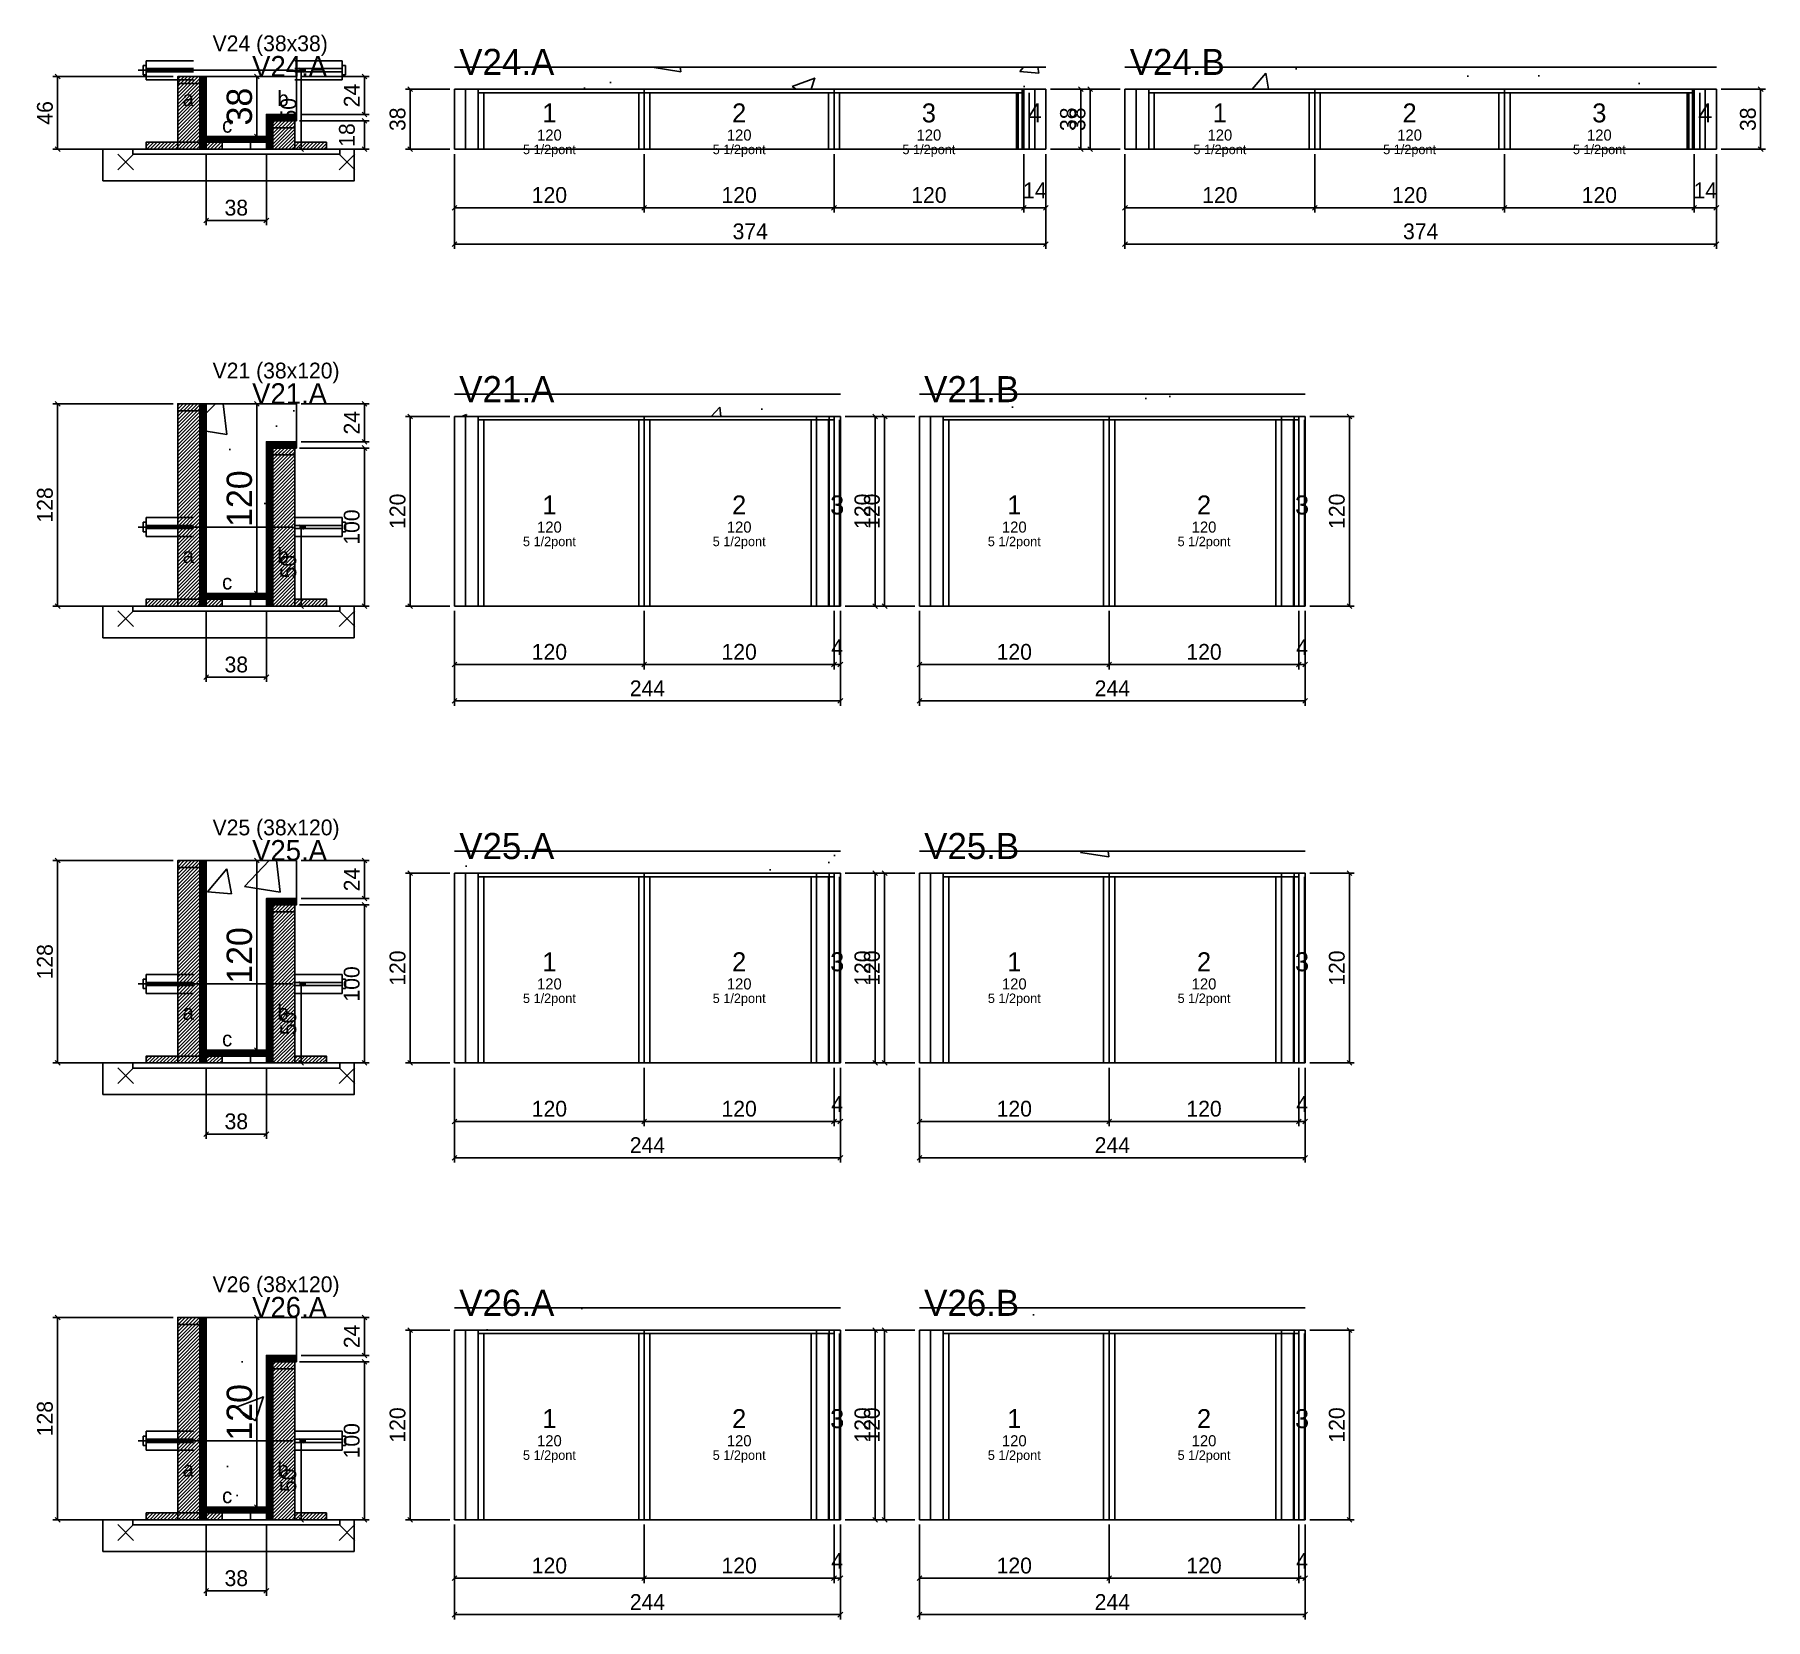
# Model space of a CAD drawing. Extents: x -69 to 3070, y -7854 to 1250.
# Drawn here: x -69 to 1026, y -5539 to -4536 of the extents above; entities that cross this region are included whole.
import ezdxf
from ezdxf.enums import TextEntityAlignment as Align

# ---------------------------------------------------------------- set-up
doc = ezdxf.new("R2010")
doc.units = 0
for name, color, linetype in [('5', 5, 'Continuous'), ('barrote', 126, 'Continuous'), ('CONCRETO', 251, 'Continuous'), ('COTA', 241, 'Continuous'), ('Cota Seção (2x)', 241, 'Continuous'), ('detalhes', 7, 'Continuous'), ('Hachura', 251, 'Continuous'), ('Madeira', 126, 'Continuous'), ('NOMENCLATURA', 7, 'Continuous'), ('Painéis', 200, 'Continuous'), ('presilha', 224, 'Continuous'), ('SARR_2.2x7', 40, 'Continuous'), ('SARR_3.5x7', 81, 'Continuous'), ('SCO-LAJ', 224, 'Continuous'), ('TENSOR', 224, 'Continuous'), ('texto', 7, 'Continuous'), ('Texto Seção', 7, 'Continuous')]:
    doc.layers.add(name, color=color, linetype=linetype)
doc.dimstyles.new('PAINEL', dxfattribs={"dimtxt": 10, "dimasz": 3, "dimexe": 3, "dimexo": 3, "dimgap": 3, "dimtad": 1, "dimblk": 'OBLIQUE', "dimblk1": 'OBLIQUE', "dimcen": 2.5, "dimclrd": 4, "dimclre": 4, "dimclrt": 240, "dimazin": 3, "dimtfac": 1, "dimtmove": 0, "dimatfit": 3})
doc.dimstyles.new('SECAO2X', dxfattribs={"dimtxt": 16, "dimasz": 3, "dimexe": 3, "dimexo": 3, "dimgap": 3, "dimtad": 1, "dimblk": 'OBLIQUE', "dimblk1": 'OBLIQUE', "dimcen": 2.5, "dimclrd": 4, "dimclre": 4, "dimclrt": 240, "dimazin": 3, "dimtfac": 1, "dimtmove": 0, "dimatfit": 3})

# ---------------------------------------------------------------- blocks, each defined once
blk = doc.blocks.new('_OBLIQUE')
at = {"color": 0, "linetype": 'BYBLOCK'}
blk.add_line((-0.5, -0.5), (0.5, 0.5), dxfattribs=at)

msp = doc.modelspace()

# ---------------------------------------------------------------- hatches: boundary and pattern name
at = {"layer": 'Hachura'}
h = msp.add_hatch(dxfattribs=at)
h.set_pattern_fill('ANSI31', scale=0.5)
h.paths.add_polyline_path([(22, -4609), (36, -4609), (36, -4563), (22, -4563)])
h = msp.add_hatch(dxfattribs=at)
h.set_pattern_fill('ANSI31', scale=0.5)
h.paths.add_polyline_path([(22, -4567.4), (36, -4567.4), (36, -4563), (22, -4563)])
h = msp.add_hatch(dxfattribs=at)
h.set_pattern_fill('SOLID')
h.paths.add_polyline_path([(36, -4609), (40, -4609), (40, -4563), (36, -4563)])
h = msp.add_hatch(dxfattribs=at)
h.set_pattern_fill('AR-CONC')
h.paths.add_polyline_path([(40, -4601), (40, -4563), (97, -4563), (97, -4587), (78, -4587), (78, -4601)])
h = msp.add_hatch(dxfattribs=at)
h.set_pattern_fill('AR-CONC', scale=0.8)
h.paths.add_polyline_path([(197, -4571), (571, -4571), (571, -4557), (197, -4557)])
h = msp.add_hatch(dxfattribs=at)
h.set_pattern_fill('AR-CONC', scale=0.8)
h.paths.add_polyline_path([(621, -4571), (995, -4571), (995, -4557), (621, -4557)])
h = msp.add_hatch(dxfattribs=at)
h.set_pattern_fill('SOLID')
h.paths.add_polyline_path([(78, -4591), (97, -4591), (97, -4587), (78, -4587)])
h = msp.add_hatch(dxfattribs=at)
h.set_pattern_fill('SOLID')
h.paths.add_polyline_path([(78, -4609), (82, -4609), (82, -4591), (78, -4591)])
h = msp.add_hatch(dxfattribs=at)
h.set_pattern_fill('ANSI31', scale=0.5)
h.paths.add_polyline_path([(82, -4609), (96, -4609), (96, -4591), (82, -4591)])
h = msp.add_hatch(dxfattribs=at)
h.set_pattern_fill('ANSI31', scale=0.5)
h.paths.add_polyline_path([(82, -4595.4), (96, -4595.4), (96, -4591), (82, -4591)])
h = msp.add_hatch(dxfattribs=at)
h.set_pattern_fill('ANSI31', scale=0.5)
h.paths.add_polyline_path([(2, -4609), (22, -4609), (22, -4604.6), (2, -4604.6)])
h = msp.add_hatch(dxfattribs=at)
h.set_pattern_fill('SOLID')
h.paths.add_polyline_path([(40, -4604.6), (78, -4604.6), (78, -4601), (40, -4601)])
h = msp.add_hatch(dxfattribs=at)
h.set_pattern_fill('ANSI31', scale=0.5)
h.paths.add_polyline_path([(40, -4609), (50, -4609), (50, -4604.6), (40, -4604.6)])
h = msp.add_hatch(dxfattribs=at)
h.set_pattern_fill('ANSI31', scale=0.5)
h.paths.add_polyline_path([(96, -4609), (116, -4609), (116, -4604.6), (96, -4604.6)])
h = msp.add_hatch(dxfattribs=at)
h.set_pattern_fill('ANSI31', scale=0.5)
h.paths.add_polyline_path([(22, -4898), (36, -4898), (36, -4770), (22, -4770)])
h = msp.add_hatch(dxfattribs=at)
h.set_pattern_fill('ANSI31', scale=0.5)
h.paths.add_polyline_path([(22, -4774.4), (36, -4774.4), (36, -4770), (22, -4770)])
h = msp.add_hatch(dxfattribs=at)
h.set_pattern_fill('SOLID')
h.paths.add_polyline_path([(36, -4898), (40, -4898), (40, -4770), (36, -4770)])
h = msp.add_hatch(dxfattribs=at)
h.set_pattern_fill('AR-CONC')
h.paths.add_polyline_path([(40, -4890), (40, -4770), (97, -4770), (97, -4794), (78, -4794), (78, -4890)])
h = msp.add_hatch(dxfattribs=at)
h.set_pattern_fill('AR-CONC', scale=0.8)
h.paths.add_polyline_path([(197, -4778), (441, -4778), (441, -4764), (197, -4764)])
h = msp.add_hatch(dxfattribs=at)
h.set_pattern_fill('AR-CONC', scale=0.8)
h.paths.add_polyline_path([(491, -4778), (735, -4778), (735, -4764), (491, -4764)])
h = msp.add_hatch(dxfattribs=at)
h.set_pattern_fill('SOLID')
h.paths.add_polyline_path([(78, -4798), (97, -4798), (97, -4794), (78, -4794)])
h = msp.add_hatch(dxfattribs=at)
h.set_pattern_fill('SOLID')
h.paths.add_polyline_path([(78, -4898), (82, -4898), (82, -4798), (78, -4798)])
h = msp.add_hatch(dxfattribs=at)
h.set_pattern_fill('ANSI31', scale=0.5)
h.paths.add_polyline_path([(82, -4898), (96, -4898), (96, -4798), (82, -4798)])
h = msp.add_hatch(dxfattribs=at)
h.set_pattern_fill('ANSI31', scale=0.5)
h.paths.add_polyline_path([(82, -4802.4), (96, -4802.4), (96, -4798), (82, -4798)])
h = msp.add_hatch(dxfattribs=at)
h.set_pattern_fill('SOLID')
h.paths.add_polyline_path([(40, -4893.6), (78, -4893.6), (78, -4890), (40, -4890)])
h = msp.add_hatch(dxfattribs=at)
h.set_pattern_fill('ANSI31', scale=0.5)
h.paths.add_polyline_path([(2, -4898), (22, -4898), (22, -4893.6), (2, -4893.6)])
h = msp.add_hatch(dxfattribs=at)
h.set_pattern_fill('ANSI31', scale=0.5)
h.paths.add_polyline_path([(40, -4898), (50, -4898), (50, -4893.6), (40, -4893.6)])
h = msp.add_hatch(dxfattribs=at)
h.set_pattern_fill('ANSI31', scale=0.5)
h.paths.add_polyline_path([(96, -4898), (116, -4898), (116, -4893.6), (96, -4893.6)])
h = msp.add_hatch(dxfattribs=at)
h.set_pattern_fill('AR-CONC', scale=0.8)
h.paths.add_polyline_path([(197, -5067), (441, -5067), (441, -5053), (197, -5053)])
h = msp.add_hatch(dxfattribs=at)
h.set_pattern_fill('AR-CONC', scale=0.8)
h.paths.add_polyline_path([(491, -5067), (735, -5067), (735, -5053), (491, -5053)])
h = msp.add_hatch(dxfattribs=at)
h.set_pattern_fill('ANSI31', scale=0.5)
h.paths.add_polyline_path([(22, -5187), (36, -5187), (36, -5059), (22, -5059)])
h = msp.add_hatch(dxfattribs=at)
h.set_pattern_fill('ANSI31', scale=0.5)
h.paths.add_polyline_path([(22, -5063.4), (36, -5063.4), (36, -5059), (22, -5059)])
h = msp.add_hatch(dxfattribs=at)
h.set_pattern_fill('SOLID')
h.paths.add_polyline_path([(36, -5187), (40, -5187), (40, -5059), (36, -5059)])
h = msp.add_hatch(dxfattribs=at)
h.set_pattern_fill('AR-CONC')
h.paths.add_polyline_path([(40, -5179), (40, -5059), (97, -5059), (97, -5083), (78, -5083), (78, -5179)])
h = msp.add_hatch(dxfattribs=at)
h.set_pattern_fill('SOLID')
h.paths.add_polyline_path([(78, -5087), (97, -5087), (97, -5083), (78, -5083)])
h = msp.add_hatch(dxfattribs=at)
h.set_pattern_fill('SOLID')
h.paths.add_polyline_path([(78, -5187), (82, -5187), (82, -5087), (78, -5087)])
h = msp.add_hatch(dxfattribs=at)
h.set_pattern_fill('ANSI31', scale=0.5)
h.paths.add_polyline_path([(82, -5187), (96, -5187), (96, -5087), (82, -5087)])
h = msp.add_hatch(dxfattribs=at)
h.set_pattern_fill('ANSI31', scale=0.5)
h.paths.add_polyline_path([(82, -5091.4), (96, -5091.4), (96, -5087), (82, -5087)])
h = msp.add_hatch(dxfattribs=at)
h.set_pattern_fill('ANSI31', scale=0.5)
h.paths.add_polyline_path([(2, -5187), (22, -5187), (22, -5182.6), (2, -5182.6)])
h = msp.add_hatch(dxfattribs=at)
h.set_pattern_fill('SOLID')
h.paths.add_polyline_path([(40, -5182.6), (78, -5182.6), (78, -5179), (40, -5179)])
h = msp.add_hatch(dxfattribs=at)
h.set_pattern_fill('ANSI31', scale=0.5)
h.paths.add_polyline_path([(40, -5187), (50, -5187), (50, -5182.6), (40, -5182.6)])
h = msp.add_hatch(dxfattribs=at)
h.set_pattern_fill('ANSI31', scale=0.5)
h.paths.add_polyline_path([(96, -5187), (116, -5187), (116, -5182.6), (96, -5182.6)])
h = msp.add_hatch(dxfattribs=at)
h.set_pattern_fill('ANSI31', scale=0.5)
h.paths.add_polyline_path([(22, -5476), (36, -5476), (36, -5348), (22, -5348)])
h = msp.add_hatch(dxfattribs=at)
h.set_pattern_fill('ANSI31', scale=0.5)
h.paths.add_polyline_path([(22, -5352.4), (36, -5352.4), (36, -5348), (22, -5348)])
h = msp.add_hatch(dxfattribs=at)
h.set_pattern_fill('SOLID')
h.paths.add_polyline_path([(36, -5476), (40, -5476), (40, -5348), (36, -5348)])
h = msp.add_hatch(dxfattribs=at)
h.set_pattern_fill('AR-CONC')
h.paths.add_polyline_path([(40, -5468), (40, -5348), (97, -5348), (97, -5372), (78, -5372), (78, -5468)])
h = msp.add_hatch(dxfattribs=at)
h.set_pattern_fill('AR-CONC', scale=0.8)
h.paths.add_polyline_path([(197, -5356), (441, -5356), (441, -5342), (197, -5342)])
h = msp.add_hatch(dxfattribs=at)
h.set_pattern_fill('AR-CONC', scale=0.8)
h.paths.add_polyline_path([(491, -5356), (735, -5356), (735, -5342), (491, -5342)])
h = msp.add_hatch(dxfattribs=at)
h.set_pattern_fill('SOLID')
h.paths.add_polyline_path([(78, -5376), (97, -5376), (97, -5372), (78, -5372)])
h = msp.add_hatch(dxfattribs=at)
h.set_pattern_fill('SOLID')
h.paths.add_polyline_path([(78, -5476), (82, -5476), (82, -5376), (78, -5376)])
h = msp.add_hatch(dxfattribs=at)
h.set_pattern_fill('ANSI31', scale=0.5)
h.paths.add_polyline_path([(82, -5476), (96, -5476), (96, -5376), (82, -5376)])
h = msp.add_hatch(dxfattribs=at)
h.set_pattern_fill('ANSI31', scale=0.5)
h.paths.add_polyline_path([(82, -5380.4), (96, -5380.4), (96, -5376), (82, -5376)])
h = msp.add_hatch(dxfattribs=at)
h.set_pattern_fill('ANSI31', scale=0.5)
h.paths.add_polyline_path([(2, -5476), (22, -5476), (22, -5471.6), (2, -5471.6)])
h = msp.add_hatch(dxfattribs=at)
h.set_pattern_fill('SOLID')
h.paths.add_polyline_path([(40, -5471.6), (78, -5471.6), (78, -5468), (40, -5468)])
h = msp.add_hatch(dxfattribs=at)
h.set_pattern_fill('ANSI31', scale=0.5)
h.paths.add_polyline_path([(40, -5476), (50, -5476), (50, -5471.6), (40, -5471.6)])
h = msp.add_hatch(dxfattribs=at)
h.set_pattern_fill('ANSI31', scale=0.5)
h.paths.add_polyline_path([(96, -5476), (116, -5476), (116, -5471.6), (96, -5471.6)])

# ---------------------------------------------------------------- linework, layer by layer
for p, q in [((2, -4553), (32, -4553)), ((2, -4553), (2, -4565)), ((96, -4553), (126, -4553)), ((126, -4553), (126, -4565)), ((0, -4556), (0, -4562)), ((2, -4556), (0, -4556)), ((2, -4562), (0, -4562)), ((2, -4558), (32, -4558)), ((2, -4560), (32, -4560)), ((96, -4558), (126, -4558)), ((96, -4560), (126, -4560)), ((126, -4556), (128, -4556)), ((126, -4562), (128, -4562)), ((128, -4556), (128, -4562)), ((2, -4565), (32, -4565)), ((96, -4565), (126, -4565)), ((0, -4845), (0, -4851)), ((2, -4845), (0, -4845)), ((2, -4842), (32, -4842)), ((2, -4842), (2, -4854)), ((2, -4847), (32, -4847)), ((96, -4842), (126, -4842)), ((96, -4847), (126, -4847)), ((126, -4842), (126, -4854)), ((126, -4845), (128, -4845)), ((128, -4845), (128, -4851)), ((2, -4851), (0, -4851)), ((2, -4849), (32, -4849)), ((2, -4854), (32, -4854)), ((96, -4849), (126, -4849)), ((96, -4854), (126, -4854)), ((126, -4851), (128, -4851)), ((2, -5131), (32, -5131)), ((2, -5131), (2, -5143)), ((96, -5131), (126, -5131)), ((126, -5131), (126, -5143)), ((0, -5134), (0, -5140)), ((2, -5134), (0, -5134)), ((2, -5140), (0, -5140)), ((2, -5136), (32, -5136)), ((2, -5138), (32, -5138)), ((2, -5143), (32, -5143)), ((96, -5136), (126, -5136)), ((96, -5138), (126, -5138)), ((96, -5143), (126, -5143)), ((126, -5134), (128, -5134)), ((126, -5140), (128, -5140)), ((128, -5134), (128, -5140)), ((0, -5423), (0, -5429)), ((2, -5423), (0, -5423)), ((2, -5429), (0, -5429)), ((2, -5420), (32, -5420)), ((2, -5420), (2, -5432)), ((2, -5425), (32, -5425)), ((2, -5427), (32, -5427)), ((96, -5420), (126, -5420)), ((96, -5425), (126, -5425)), ((96, -5427), (126, -5427)), ((126, -5420), (126, -5432)), ((126, -5423), (128, -5423)), ((126, -5429), (128, -5429)), ((128, -5423), (128, -5429)), ((2, -5432), (32, -5432)), ((96, -5432), (126, -5432))]:
    msp.add_line(p, q)
at = {"layer": 'barrote'}
for points in [[(-25.5, -4629), (133.5, -4629), (133.5, -4609), (-25.5, -4609)], [(-25.5, -4918), (133.5, -4918), (133.5, -4898), (-25.5, -4898)], [(-25.5, -5207), (133.5, -5207), (133.5, -5187), (-25.5, -5187)], [(-25.5, -5496), (133.5, -5496), (133.5, -5476), (-25.5, -5476)]]:
    msp.add_lwpolyline(points, close=True, dxfattribs=at)
at = {"layer": 'CONCRETO'}
for p, q in [((197, -4557), (571, -4557)), ((621, -4557), (995, -4557)), ((197, -4764), (441, -4764)), ((491, -4764), (735, -4764)), ((197, -5053), (441, -5053)), ((491, -5053), (735, -5053)), ((197, -5342), (441, -5342)), ((491, -5342), (735, -5342))]:
    msp.add_line(p, q, dxfattribs=at)
for points in [[(40, -4601), (40, -4563), (97, -4563), (97, -4587), (78, -4587), (78, -4601)], [(40, -4890), (40, -4770), (97, -4770), (97, -4794), (78, -4794), (78, -4890)], [(40, -5179), (40, -5059), (97, -5059), (97, -5083), (78, -5083), (78, -5179)], [(40, -5468), (40, -5348), (97, -5348), (97, -5372), (78, -5372), (78, -5468)]]:
    msp.add_lwpolyline(points, close=True, dxfattribs=at)
at = {"layer": 'Madeira'}
for points in [[(22, -4609), (36, -4609), (36, -4563), (22, -4563)], [(22, -4567.4), (36, -4567.4), (36, -4563), (22, -4563)], [(82, -4609), (96, -4609), (96, -4591), (82, -4591)], [(82, -4595.4), (96, -4595.4), (96, -4591), (82, -4591)], [(2, -4609), (22, -4609), (22, -4604.6), (2, -4604.6)], [(22, -4609), (36, -4609), (36, -4604.6), (22, -4604.6)], [(40, -4609), (50, -4609), (50, -4604.6), (40, -4604.6)], [(68, -4609), (78, -4609), (78, -4604.6), (68, -4604.6)], [(96, -4609), (116, -4609), (116, -4604.6), (96, -4604.6)], [(22, -4898), (36, -4898), (36, -4770), (22, -4770)], [(22, -4774.4), (36, -4774.4), (36, -4770), (22, -4770)], [(82, -4898), (96, -4898), (96, -4798), (82, -4798)], [(82, -4802.4), (96, -4802.4), (96, -4798), (82, -4798)], [(2, -4898), (22, -4898), (22, -4893.6), (2, -4893.6)], [(22, -4898), (36, -4898), (36, -4893.6), (22, -4893.6)], [(40, -4898), (50, -4898), (50, -4893.6), (40, -4893.6)], [(68, -4898), (78, -4898), (78, -4893.6), (68, -4893.6)], [(96, -4898), (116, -4898), (116, -4893.6), (96, -4893.6)], [(22, -5187), (36, -5187), (36, -5059), (22, -5059)], [(22, -5063.4), (36, -5063.4), (36, -5059), (22, -5059)], [(82, -5187), (96, -5187), (96, -5087), (82, -5087)], [(82, -5091.4), (96, -5091.4), (96, -5087), (82, -5087)], [(2, -5187), (22, -5187), (22, -5182.6), (2, -5182.6)], [(22, -5187), (36, -5187), (36, -5182.6), (22, -5182.6)], [(40, -5187), (50, -5187), (50, -5182.6), (40, -5182.6)], [(68, -5187), (78, -5187), (78, -5182.6), (68, -5182.6)], [(96, -5187), (116, -5187), (116, -5182.6), (96, -5182.6)], [(22, -5476), (36, -5476), (36, -5348), (22, -5348)], [(22, -5352.4), (36, -5352.4), (36, -5348), (22, -5348)], [(82, -5476), (96, -5476), (96, -5376), (82, -5376)], [(82, -5380.4), (96, -5380.4), (96, -5376), (82, -5376)], [(2, -5476), (22, -5476), (22, -5471.6), (2, -5471.6)], [(22, -5476), (36, -5476), (36, -5471.6), (22, -5471.6)], [(40, -5476), (50, -5476), (50, -5471.6), (40, -5471.6)], [(68, -5476), (78, -5476), (78, -5471.6), (68, -5471.6)], [(96, -5476), (116, -5476), (116, -5471.6), (96, -5471.6)]]:
    msp.add_lwpolyline(points, close=True, dxfattribs=at)
at = {"layer": 'Painéis'}
for p, q in [((197, -4571), (571, -4571)), ((197, -4571), (317, -4571)), ((197, -4609), (197, -4571)), ((317, -4609), (317, -4571)), ((317, -4571), (437, -4571)), ((317, -4609), (317, -4571)), ((437, -4609), (437, -4571)), ((437, -4571), (557, -4571)), ((437, -4609), (437, -4571)), ((557, -4609), (557, -4571)), ((557, -4571), (571, -4571)), ((557, -4609), (557, -4571)), ((571, -4609), (571, -4571)), ((621, -4571), (995, -4571)), ((621, -4571), (741, -4571)), ((621, -4609), (621, -4571)), ((741, -4609), (741, -4571)), ((741, -4571), (861, -4571)), ((741, -4609), (741, -4571)), ((861, -4609), (861, -4571)), ((861, -4571), (981, -4571)), ((861, -4609), (861, -4571)), ((981, -4609), (981, -4571)), ((981, -4571), (995, -4571)), ((981, -4609), (981, -4571)), ((995, -4609), (995, -4571)), ((197, -4609), (571, -4609)), ((197, -4609), (317, -4609)), ((317, -4609), (437, -4609)), ((437, -4609), (557, -4609)), ((557, -4609), (571, -4609)), ((621, -4609), (995, -4609)), ((621, -4609), (741, -4609)), ((741, -4609), (861, -4609)), ((861, -4609), (981, -4609)), ((981, -4609), (995, -4609)), ((197, -4778), (441, -4778)), ((197, -4778), (317, -4778)), ((197, -4898), (197, -4778)), ((317, -4898), (317, -4778)), ((317, -4778), (437, -4778)), ((317, -4898), (317, -4778)), ((437, -4898), (437, -4778)), ((437, -4778), (441, -4778)), ((437, -4898), (437, -4778)), ((441, -4898), (441, -4778)), ((491, -4778), (735, -4778)), ((491, -4778), (611, -4778)), ((491, -4898), (491, -4778)), ((611, -4898), (611, -4778)), ((611, -4778), (731, -4778)), ((611, -4898), (611, -4778)), ((731, -4898), (731, -4778)), ((731, -4778), (735, -4778)), ((731, -4898), (731, -4778)), ((735, -4898), (735, -4778)), ((197, -4898), (441, -4898)), ((197, -4898), (317, -4898)), ((317, -4898), (437, -4898)), ((437, -4898), (441, -4898)), ((491, -4898), (735, -4898)), ((491, -4898), (611, -4898)), ((611, -4898), (731, -4898)), ((731, -4898), (735, -4898)), ((197, -5067), (441, -5067)), ((197, -5067), (317, -5067)), ((197, -5187), (197, -5067)), ((317, -5187), (317, -5067)), ((317, -5067), (437, -5067)), ((317, -5187), (317, -5067)), ((437, -5187), (437, -5067)), ((437, -5067), (441, -5067)), ((437, -5187), (437, -5067)), ((441, -5187), (441, -5067)), ((491, -5067), (735, -5067)), ((491, -5067), (611, -5067)), ((491, -5187), (491, -5067)), ((611, -5187), (611, -5067)), ((611, -5067), (731, -5067)), ((611, -5187), (611, -5067)), ((731, -5187), (731, -5067)), ((731, -5067), (735, -5067)), ((731, -5187), (731, -5067)), ((735, -5187), (735, -5067)), ((197, -5187), (441, -5187)), ((197, -5187), (317, -5187)), ((317, -5187), (437, -5187)), ((437, -5187), (441, -5187)), ((491, -5187), (735, -5187)), ((491, -5187), (611, -5187)), ((611, -5187), (731, -5187)), ((731, -5187), (735, -5187)), ((197, -5356), (441, -5356)), ((197, -5356), (317, -5356)), ((197, -5476), (197, -5356)), ((317, -5476), (317, -5356)), ((317, -5356), (437, -5356)), ((317, -5476), (317, -5356)), ((437, -5476), (437, -5356)), ((437, -5356), (441, -5356)), ((437, -5476), (437, -5356)), ((441, -5476), (441, -5356)), ((491, -5356), (735, -5356)), ((491, -5356), (611, -5356)), ((491, -5476), (491, -5356)), ((611, -5476), (611, -5356)), ((611, -5356), (731, -5356)), ((611, -5476), (611, -5356)), ((731, -5476), (731, -5356)), ((731, -5356), (735, -5356)), ((731, -5476), (731, -5356)), ((735, -5476), (735, -5356)), ((197, -5476), (441, -5476)), ((197, -5476), (317, -5476)), ((317, -5476), (437, -5476)), ((437, -5476), (441, -5476)), ((491, -5476), (735, -5476)), ((491, -5476), (611, -5476)), ((611, -5476), (731, -5476)), ((731, -5476), (735, -5476))]:
    msp.add_line(p, q, dxfattribs=at)
at = {"layer": 'Painéis', "color": 0}
for p, q in [((317, -4609), (317, -4571)), ((437, -4609), (437, -4571)), ((557, -4609), (557, -4571)), ((741, -4609), (741, -4571)), ((861, -4609), (861, -4571)), ((981, -4609), (981, -4571)), ((317, -4898), (317, -4778)), ((437, -4898), (437, -4778)), ((611, -4898), (611, -4778)), ((731, -4898), (731, -4778)), ((317, -5187), (317, -5067)), ((437, -5187), (437, -5067)), ((611, -5187), (611, -5067)), ((731, -5187), (731, -5067)), ((317, -5476), (317, -5356)), ((437, -5476), (437, -5356)), ((611, -5476), (611, -5356)), ((731, -5476), (731, -5356))]:
    msp.add_line(p, q, dxfattribs=at)
at = {"layer": 'Painéis'}
for points in [[(36, -4609), (40, -4609), (40, -4563), (36, -4563)], [(78, -4591), (97, -4591), (97, -4587), (78, -4587)], [(78, -4609), (82, -4609), (82, -4591), (78, -4591)], [(40, -4604.6), (78, -4604.6), (78, -4601), (40, -4601)], [(36, -4898), (40, -4898), (40, -4770), (36, -4770)], [(78, -4798), (97, -4798), (97, -4794), (78, -4794)], [(78, -4898), (82, -4898), (82, -4798), (78, -4798)], [(40, -4893.6), (78, -4893.6), (78, -4890), (40, -4890)], [(36, -5187), (40, -5187), (40, -5059), (36, -5059)], [(78, -5087), (97, -5087), (97, -5083), (78, -5083)], [(78, -5187), (82, -5187), (82, -5087), (78, -5087)], [(40, -5182.6), (78, -5182.6), (78, -5179), (40, -5179)], [(36, -5476), (40, -5476), (40, -5348), (36, -5348)], [(78, -5376), (97, -5376), (97, -5372), (78, -5372)], [(78, -5476), (82, -5476), (82, -5376), (78, -5376)], [(40, -5471.6), (78, -5471.6), (78, -5468), (40, -5468)]]:
    msp.add_lwpolyline(points, close=True, dxfattribs=at)
at = {"layer": 'presilha'}
for p, q in [((-16, -4622), (-6, -4612)), ((-16, -4612), (-6, -4622)), ((124, -4622), (134, -4612)), ((124, -4612), (134, -4622)), ((-16, -4911), (-6, -4901)), ((-16, -4901), (-6, -4911)), ((124, -4911), (134, -4901)), ((124, -4901), (134, -4911)), ((-16, -5200), (-6, -5190)), ((-16, -5190), (-6, -5200)), ((124, -5200), (134, -5190)), ((124, -5190), (134, -5200)), ((-16, -5489), (-6, -5479)), ((-16, -5479), (-6, -5489)), ((124, -5489), (134, -5479)), ((124, -5479), (134, -5489))]:
    msp.add_line(p, q, dxfattribs=at)
at = {"layer": 'SARR_2.2x7'}
for p, q in [((204, -4609), (204, -4571)), ((212, -4573.2), (317, -4573.2)), ((317, -4573.2), (437, -4573.2)), ((437, -4573.2), (557, -4573.2)), ((564, -4609), (564, -4571)), ((628, -4609), (628, -4571)), ((636, -4573.2), (741, -4573.2)), ((741, -4573.2), (861, -4573.2)), ((861, -4573.2), (981, -4573.2)), ((988, -4609), (988, -4571)), ((204, -4898), (204, -4778)), ((212, -4780.2), (317, -4780.2)), ((317, -4780.2), (437, -4780.2)), ((434, -4898), (434, -4778)), ((498, -4898), (498, -4778)), ((506, -4780.2), (611, -4780.2)), ((611, -4780.2), (731, -4780.2)), ((728, -4898), (728, -4778)), ((204, -5187), (204, -5067)), ((434, -5187), (434, -5067)), ((498, -5187), (498, -5067)), ((728, -5187), (728, -5067)), ((212, -5069.2), (317, -5069.2)), ((317, -5069.2), (437, -5069.2)), ((506, -5069.2), (611, -5069.2)), ((611, -5069.2), (731, -5069.2)), ((204, -5476), (204, -5356)), ((212, -5358.2), (317, -5358.2)), ((317, -5358.2), (437, -5358.2)), ((434, -5476), (434, -5356)), ((498, -5476), (498, -5356)), ((506, -5358.2), (611, -5358.2)), ((611, -5358.2), (731, -5358.2)), ((728, -5476), (728, -5356))]:
    msp.add_line(p, q, dxfattribs=at)
at = {"layer": 'SARR_3.5x7'}
for p, q in [((212, -4609), (212, -4571)), ((215.5, -4609), (215.5, -4573.2)), ((313.5, -4609), (313.5, -4573.2)), ((317, -4609), (317, -4571)), ((317, -4609), (317, -4571)), ((320.5, -4609), (320.5, -4573.2)), ((433.5, -4609), (433.5, -4573.2)), ((437, -4609), (437, -4571)), ((437, -4609), (437, -4571)), ((440.5, -4609), (440.5, -4573.2)), ((552.5, -4609), (552.5, -4573.2)), ((553.5, -4609), (553.5, -4573.2)), ((556, -4609), (556, -4571)), ((557, -4609), (557, -4571)), ((557, -4609), (557, -4571)), ((560.5, -4609), (560.5, -4573.2)), ((636, -4609), (636, -4571)), ((639.5, -4609), (639.5, -4573.2)), ((737.5, -4609), (737.5, -4573.2)), ((741, -4609), (741, -4571)), ((741, -4609), (741, -4571)), ((744.5, -4609), (744.5, -4573.2)), ((857.5, -4609), (857.5, -4573.2)), ((861, -4609), (861, -4571)), ((861, -4609), (861, -4571)), ((864.5, -4609), (864.5, -4573.2)), ((976.5, -4609), (976.5, -4573.2)), ((977.5, -4609), (977.5, -4573.2)), ((980, -4609), (980, -4571)), ((981, -4609), (981, -4571)), ((981, -4609), (981, -4571)), ((984.5, -4609), (984.5, -4573.2)), ((212, -4609), (215.5, -4609)), ((313.5, -4609), (317, -4609)), ((317, -4609), (320.5, -4609)), ((433.5, -4609), (437, -4609)), ((437, -4609), (440.5, -4609)), ((552.5, -4609), (556, -4609)), ((553.5, -4609), (557, -4609)), ((557, -4609), (560.5, -4609)), ((636, -4609), (639.5, -4609)), ((737.5, -4609), (741, -4609)), ((741, -4609), (744.5, -4609)), ((857.5, -4609), (861, -4609)), ((861, -4609), (864.5, -4609)), ((976.5, -4609), (980, -4609)), ((977.5, -4609), (981, -4609)), ((981, -4609), (984.5, -4609)), ((212, -4898), (212, -4778)), ((215.5, -4898), (215.5, -4780.2)), ((313.5, -4898), (313.5, -4780.2)), ((317, -4898), (317, -4778)), ((317, -4898), (317, -4778)), ((320.5, -4898), (320.5, -4780.2)), ((422.5, -4898), (422.5, -4780.2)), ((426, -4898), (426, -4778)), ((433.5, -4898), (433.5, -4780.2)), ((437, -4898), (437, -4778)), ((437, -4898), (437, -4778)), ((440.5, -4898), (440.5, -4780.2)), ((506, -4898), (506, -4778)), ((509.5, -4898), (509.5, -4780.2)), ((607.5, -4898), (607.5, -4780.2)), ((611, -4898), (611, -4778)), ((611, -4898), (611, -4778)), ((614.5, -4898), (614.5, -4780.2)), ((716.5, -4898), (716.5, -4780.2)), ((720, -4898), (720, -4778)), ((727.5, -4898), (727.5, -4780.2)), ((731, -4898), (731, -4778)), ((731, -4898), (731, -4778)), ((734.5, -4898), (734.5, -4780.2)), ((212, -4898), (215.5, -4898)), ((313.5, -4898), (317, -4898)), ((317, -4898), (320.5, -4898)), ((422.5, -4898), (426, -4898)), ((433.5, -4898), (437, -4898)), ((437, -4898), (440.5, -4898)), ((506, -4898), (509.5, -4898)), ((607.5, -4898), (611, -4898)), ((611, -4898), (614.5, -4898)), ((716.5, -4898), (720, -4898)), ((727.5, -4898), (731, -4898)), ((731, -4898), (734.5, -4898)), ((212, -5187), (212, -5067)), ((317, -5187), (317, -5067)), ((317, -5187), (317, -5067)), ((426, -5187), (426, -5067)), ((437, -5187), (437, -5067)), ((437, -5187), (437, -5067)), ((506, -5187), (506, -5067)), ((611, -5187), (611, -5067)), ((611, -5187), (611, -5067)), ((720, -5187), (720, -5067)), ((731, -5187), (731, -5067)), ((731, -5187), (731, -5067)), ((215.5, -5187), (215.5, -5069.2)), ((313.5, -5187), (313.5, -5069.2)), ((320.5, -5187), (320.5, -5069.2)), ((422.5, -5187), (422.5, -5069.2)), ((433.5, -5187), (433.5, -5069.2)), ((440.5, -5187), (440.5, -5069.2)), ((509.5, -5187), (509.5, -5069.2)), ((607.5, -5187), (607.5, -5069.2)), ((614.5, -5187), (614.5, -5069.2)), ((716.5, -5187), (716.5, -5069.2)), ((727.5, -5187), (727.5, -5069.2)), ((734.5, -5187), (734.5, -5069.2)), ((212, -5187), (215.5, -5187)), ((313.5, -5187), (317, -5187)), ((317, -5187), (320.5, -5187)), ((422.5, -5187), (426, -5187)), ((433.5, -5187), (437, -5187)), ((437, -5187), (440.5, -5187)), ((506, -5187), (509.5, -5187)), ((607.5, -5187), (611, -5187)), ((611, -5187), (614.5, -5187)), ((716.5, -5187), (720, -5187)), ((727.5, -5187), (731, -5187)), ((731, -5187), (734.5, -5187)), ((212, -5476), (212, -5356)), ((215.5, -5476), (215.5, -5358.2)), ((313.5, -5476), (313.5, -5358.2)), ((317, -5476), (317, -5356)), ((317, -5476), (317, -5356)), ((320.5, -5476), (320.5, -5358.2)), ((422.5, -5476), (422.5, -5358.2)), ((426, -5476), (426, -5356)), ((433.5, -5476), (433.5, -5358.2)), ((437, -5476), (437, -5356)), ((437, -5476), (437, -5356)), ((440.5, -5476), (440.5, -5358.2)), ((506, -5476), (506, -5356)), ((509.5, -5476), (509.5, -5358.2)), ((607.5, -5476), (607.5, -5358.2)), ((611, -5476), (611, -5356)), ((611, -5476), (611, -5356)), ((614.5, -5476), (614.5, -5358.2)), ((716.5, -5476), (716.5, -5358.2)), ((720, -5476), (720, -5356)), ((727.5, -5476), (727.5, -5358.2)), ((731, -5476), (731, -5356)), ((731, -5476), (731, -5356)), ((734.5, -5476), (734.5, -5358.2)), ((212, -5476), (215.5, -5476)), ((313.5, -5476), (317, -5476)), ((317, -5476), (320.5, -5476)), ((422.5, -5476), (426, -5476)), ((433.5, -5476), (437, -5476)), ((437, -5476), (440.5, -5476)), ((506, -5476), (509.5, -5476)), ((607.5, -5476), (611, -5476)), ((611, -5476), (614.5, -5476)), ((716.5, -5476), (720, -5476)), ((727.5, -5476), (731, -5476)), ((731, -5476), (734.5, -5476))]:
    msp.add_line(p, q, dxfattribs=at)
at = {"layer": 'SCO-LAJ'}
for points in [[(-6.5, -4612.2), (124.5, -4612.2), (124.5, -4609), (-6.5, -4609)], [(-6.5, -4901.2), (124.5, -4901.2), (124.5, -4898), (-6.5, -4898)], [(-6.5, -5190.2), (124.5, -5190.2), (124.5, -5187), (-6.5, -5187)], [(-6.5, -5479.2), (124.5, -5479.2), (124.5, -5476), (-6.5, -5476)]]:
    msp.add_lwpolyline(points, close=True, dxfattribs=at)
at = {"layer": 'TENSOR'}
for p, q in [((-3, -4559), (95, -4559)), ((-3, -4848), (95, -4848)), ((-3, -5137), (95, -5137)), ((-3, -5426), (95, -5426))]:
    msp.add_line(p, q, dxfattribs=at)

# ---------------------------------------------------------------- texts
at = {"layer": '5'}
for s, height, p in [('1', 12, (257, -4586)), ('2', 12, (377, -4586)), ('3', 12, (497, -4586)), ('4', 12, (564, -4586)), ('1', 12, (681, -4586)), ('2', 12, (801, -4586)), ('3', 12, (921, -4586)), ('4', 12, (988, -4586)), ('120', 7, (257, -4600)), ('120', 7, (377, -4600)), ('120', 7, (497, -4600)), ('120', 7, (681, -4600)), ('120', 7, (801, -4600)), ('120', 7, (921, -4600)), ('1', 12, (257, -4834)), ('2', 12, (377, -4834)), ('3', 12, (439, -4834)), ('1', 12, (551, -4834)), ('2', 12, (671, -4834)), ('3', 12, (733, -4834)), ('120', 7, (257, -4848)), ('120', 7, (377, -4848)), ('120', 7, (551, -4848)), ('120', 7, (671, -4848)), ('1', 12, (257, -5123)), ('2', 12, (377, -5123)), ('3', 12, (439, -5123)), ('1', 12, (551, -5123)), ('2', 12, (671, -5123)), ('3', 12, (733, -5123)), ('120', 7, (257, -5137)), ('120', 7, (377, -5137)), ('120', 7, (551, -5137)), ('120', 7, (671, -5137)), ('1', 12, (257, -5412)), ('2', 12, (377, -5412)), ('3', 12, (439, -5412)), ('1', 12, (551, -5412)), ('2', 12, (671, -5412)), ('3', 12, (733, -5412)), ('120', 7, (257, -5426)), ('120', 7, (377, -5426)), ('120', 7, (551, -5426)), ('120', 7, (671, -5426))]:
    msp.add_text(s, height=height, dxfattribs=at).set_placement(p, align=Align.MIDDLE_CENTER)
at = {"layer": 'detalhes'}
for s, p in [('a', (25, -4581.7)), ('b', (85, -4581.7)), ('c', (50, -4598.5)), ('a', (25, -4870.7)), ('b', (85, -4870.7)), ('c', (50, -4887.5)), ('a', (25, -5159.7)), ('b', (85, -5159.7)), ('c', (50, -5176.5)), ('b', (85, -5448.7)), ('a', (25, -5448.7)), ('c', (50, -5465.5))]:
    msp.add_text(s, height=9.6, dxfattribs=at).set_placement(p)
at = {"layer": 'NOMENCLATURA'}
for s, p in [('V24.A', (200, -4562)), ('V24.B', (624, -4562)), ('V21.A', (200, -4769)), ('V21.B', (494, -4769)), ('V25.A', (200, -5058)), ('V25.B', (494, -5058)), ('V26.A', (200, -5347)), ('V26.B', (494, -5347))]:
    msp.add_text(s, height=16.5, dxfattribs=at).set_placement(p)
at = {"layer": 'texto', "char_height": 6, "attachment_point": 5}
for insert in [(257, -4610), (377, -4610), (497, -4610), (681, -4610), (801, -4610), (921, -4610), (257, -4858), (377, -4858), (551, -4858), (671, -4858), (257, -5147), (377, -5147), (551, -5147), (671, -5147), (257, -5436), (377, -5436), (551, -5436), (671, -5436)]:
    msp.add_mtext('5 1/2pont', dxfattribs=dict(at, insert=insert))
at = {"layer": 'Texto Seção'}
for s, height, p in [('V24 (38x38)', 10, (44, -4547)), ('V24.A', 13, (69, -4563)), ('V21 (38x120)', 10, (44, -4754)), ('V21.A', 13, (69, -4770)), ('V25 (38x120)', 10, (44, -5043)), ('V25.A', 13, (69, -5059)), ('V26 (38x120)', 10, (44, -5332)), ('V26.A', 13, (69, -5348))]:
    msp.add_text(s, height=height, dxfattribs=at).set_placement(p)

# ---------------------------------------------------------------- dimensions: what is measured, and where the dimension line sits
at = {"layer": 'COTA'}
for base, p1, p2 in [((-54, -4609), (2, -4609), (22, -4563)), ((100, -4609), (96, -4609), (96, -4559)), ((140, -4587), (97, -4587), (97, -4563)), ((169, -4609), (197, -4609), (197, -4571)), ((599, -4609), (571, -4609), (571, -4571)), ((593, -4609), (621, -4609), (621, -4571)), ((1023, -4609), (995, -4609), (995, -4571)), ((140, -4609), (96, -4609), (96, -4591)), ((-54, -4898), (2, -4898), (22, -4770)), ((140, -4794), (97, -4794), (97, -4770)), ((169, -4898), (197, -4898), (197, -4778)), ((469, -4898), (441, -4898), (441, -4778)), ((463, -4898), (491, -4898), (491, -4778)), ((763, -4898), (735, -4898), (735, -4778)), ((140, -4898), (96, -4898), (96, -4798)), ((100, -4898), (96, -4898), (96, -4848)), ((-54, -5187), (2, -5187), (22, -5059)), ((140, -5083), (97, -5083), (97, -5059)), ((169, -5187), (197, -5187), (197, -5067)), ((469, -5187), (441, -5187), (441, -5067)), ((463, -5187), (491, -5187), (491, -5067)), ((763, -5187), (735, -5187), (735, -5067)), ((140, -5187), (96, -5187), (96, -5087)), ((100, -5187), (96, -5187), (96, -5137)), ((-54, -5476), (2, -5476), (22, -5348)), ((140, -5372), (97, -5372), (97, -5348)), ((169, -5476), (197, -5476), (197, -5356)), ((469, -5476), (441, -5476), (441, -5356)), ((463, -5476), (491, -5476), (491, -5356)), ((763, -5476), (735, -5476), (735, -5356)), ((140, -5476), (96, -5476), (96, -5376)), ((100, -5476), (96, -5476), (96, -5426))]:
    msp.add_linear_dim(base=base, p1=p1, p2=p2, angle=90, dimstyle='PAINEL', dxfattribs=at).render()
for base, p1, p2 in [((40, -4654), (40, -4609), (78, -4609)), ((197, -4646), (197, -4609), (317, -4609)), ((197, -4669), (197, -4609), (571, -4609)), ((317, -4646), (317, -4609), (437, -4609)), ((437, -4646), (437, -4609), (557, -4609)), ((557, -4646), (557, -4609), (571, -4609)), ((621, -4646), (621, -4609), (741, -4609)), ((621, -4669), (621, -4609), (995, -4609)), ((741, -4646), (741, -4609), (861, -4609)), ((861, -4646), (861, -4609), (981, -4609)), ((981, -4646), (981, -4609), (995, -4609)), ((40, -4943), (40, -4898), (78, -4898)), ((197, -4935), (197, -4898), (317, -4898)), ((197, -4958), (197, -4898), (441, -4898)), ((317, -4935), (317, -4898), (437, -4898)), ((437, -4935), (437, -4898), (441, -4898)), ((491, -4935), (491, -4898), (611, -4898)), ((491, -4958), (491, -4898), (735, -4898)), ((611, -4935), (611, -4898), (731, -4898)), ((731, -4935), (731, -4898), (735, -4898)), ((40, -5232), (40, -5187), (78, -5187)), ((197, -5224), (197, -5187), (317, -5187)), ((197, -5247), (197, -5187), (441, -5187)), ((317, -5224), (317, -5187), (437, -5187)), ((437, -5224), (437, -5187), (441, -5187)), ((491, -5224), (491, -5187), (611, -5187)), ((491, -5247), (491, -5187), (735, -5187)), ((611, -5224), (611, -5187), (731, -5187)), ((731, -5224), (731, -5187), (735, -5187)), ((40, -5521), (40, -5476), (78, -5476)), ((197, -5513), (197, -5476), (317, -5476)), ((197, -5536), (197, -5476), (441, -5476)), ((317, -5513), (317, -5476), (437, -5476)), ((437, -5513), (437, -5476), (441, -5476)), ((491, -5513), (491, -5476), (611, -5476)), ((491, -5536), (491, -5476), (735, -5476)), ((611, -5513), (611, -5476), (731, -5476)), ((731, -5513), (731, -5476), (735, -5476))]:
    msp.add_linear_dim(base=base, p1=p1, p2=p2, dimstyle='PAINEL', dxfattribs=at).render()
at = {"layer": 'Cota Seção (2x)'}
for base, p1, p2 in [((72, -4601), (40, -4601), (40, -4563)), ((72, -4890), (40, -4890), (40, -4770)), ((72, -5179), (40, -5179), (40, -5059)), ((72, -5468), (40, -5468), (40, -5348))]:
    msp.add_linear_dim(base=base, p1=p1, p2=p2, angle=90, dimstyle='SECAO2X', dxfattribs=at).render()

doc.saveas('drawing.dxf')
